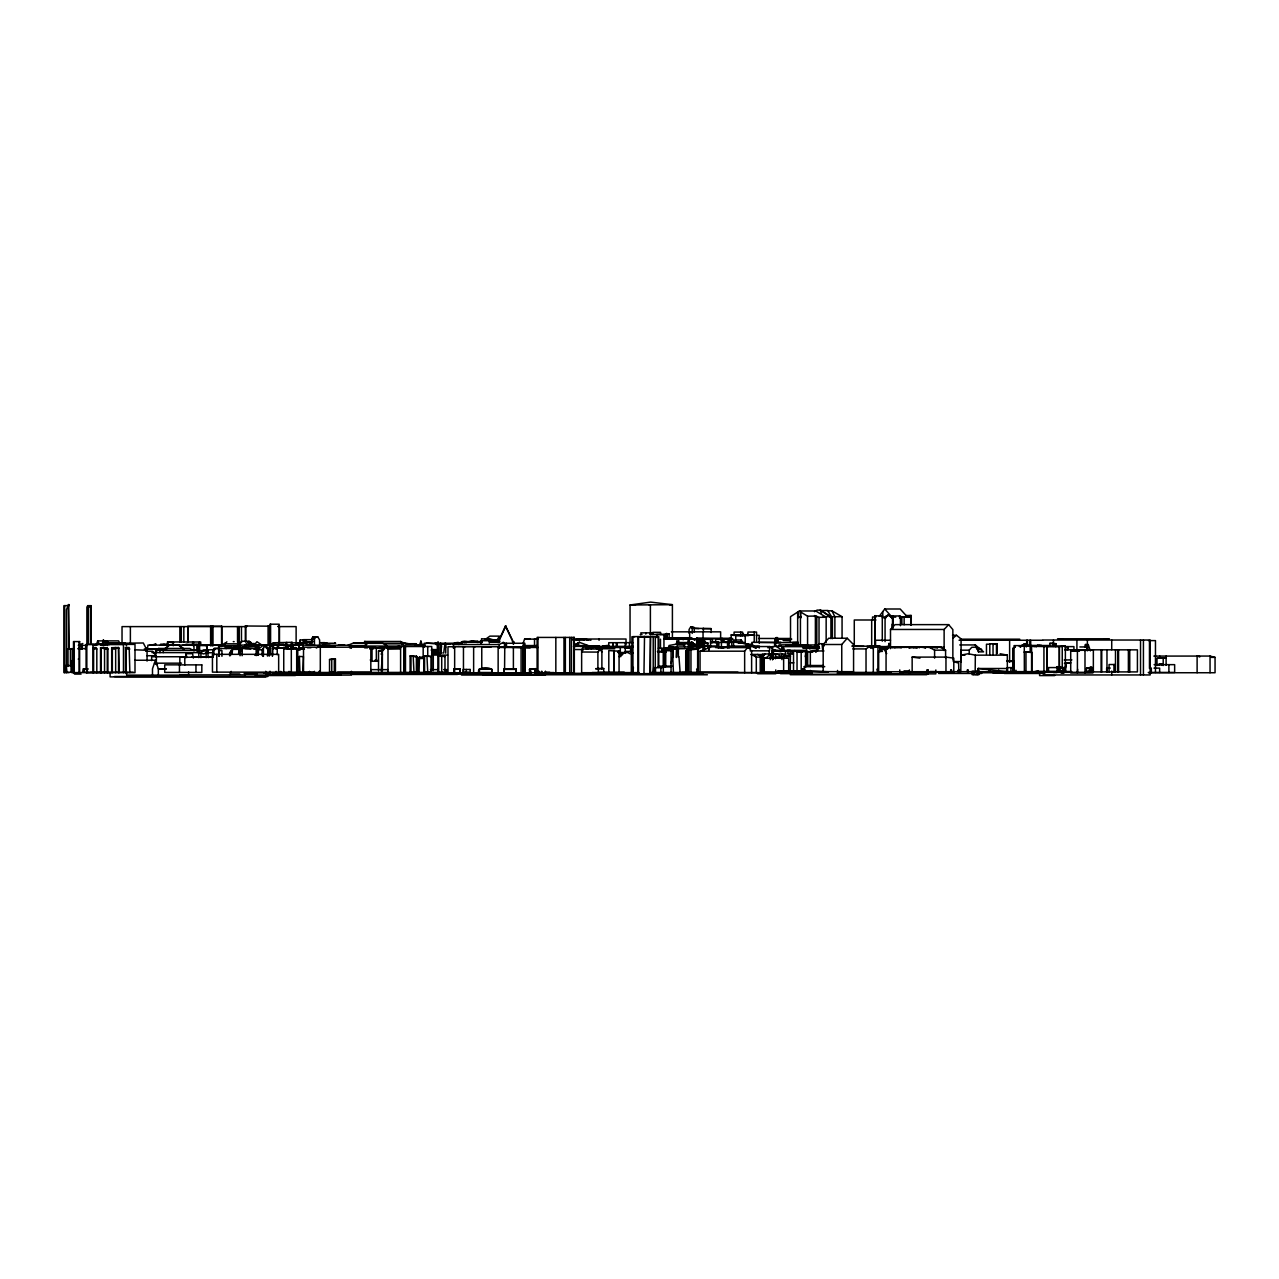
<?xml version="1.0" encoding="UTF-8"?>
<svg xmlns="http://www.w3.org/2000/svg" width="1279" height="1279" viewBox="0 0 1279 1279"><rect width="100%" height="100%" fill="white"/><g stroke="black" fill="none" stroke-linecap="round" stroke-linejoin="round"><path stroke-width="1.5" d="M640.763 632.865L651.73 632.849L652.898 634.464L652.898 632.338L660.588 632.338L660.588 634.464M499.769 641.466L489.809 641.978L492.303 641.466M704.521 645.975L704.505 649.764L704.521 645.639L689.093 645.639M686.791 672.658L686.791 650.18L698.254 649.029L702.251 646.822L703.914 650.787M1059.348 671.603L1059.348 646.726L1065.375 646.039L1065.375 671.603L878.673 671.731L878.673 651.427L883.917 649.108L887.642 649.108M319.158 675.088L319.222 671.267M460.072 643.257L460.04 644.232C460.456 641.163 454.077 642.586 452.638 644.424M407.17 644.312L400.439 641.482L364.579 641.482L370.83 642.697M772.484 659.756L772.484 650.403L773.395 650.451L773.315 654.177L773.395 650.451L775.186 650.26M459.097 643.992L459.097 643.257M592.785 645.911L593.776 646.071M381.27 671.027L382.373 654.272L381.142 654.272L383.684 647.622L400.727 647.382M1077.669 669.285L1077.414 672.946L1077.414 650.419L1092.921 650.004L1084 650.419M633.393 667.414L632.945 673.17L632.945 636.622L650.483 636.478L650.483 673.633L643.961 673.633M653.681 667.398L653.217 673.17L653.217 636.622M269.309 656.095L269.309 648.261L270.253 646.183L272.443 646.183L272.267 656.095M82.24 649.061L82.112 645.447L81.776 649.061L78.291 649.061M299.75 644.696L300.213 639.948L306.017 639.948M781.981 650.308L782.412 646.646L807.257 646.646L809.879 648.853L809.879 646.519L811.19 646.519L802.572 647.845M691.028 646.854L691.427 643.833L694.705 643.833L695.392 644.856M232.091 653.361L232.618 649.332L239.141 649.396L239.717 653.361M238.565 653.361L239.141 649.396M102.256 645.016L102.784 641.722L107.324 641.243L109.099 644.712M267.327 655.823L267.919 652.194M185.471 657.614L186.11 653.713L192.601 653.633L193.337 658.077M696.431 640.795L696.895 638.013L732.675 638.541M817.041 651.107L818.816 643.705L822.029 643.705L824.268 645.895M775.122 643.353L776.193 637.613L777.488 637.613L778.287 640.939M721.5 639.356L721.5 642.474L722.555 642.266L723.099 639.356M218.885 648.741L219.476 645.735L240.724 645.639L219.476 645.735M242.035 648.549L238.038 649.188L240.58 649.204L242.131 651.81M240.068 651.81L240.58 649.204M805.258 656.639L806.362 651.075M79.234 649.061L79.953 645.463M230.78 653.057L231.355 650.419L229.596 653.057L229.596 655.839M197.749 649.332L198.613 645.495L206.942 645.655L200.02 644.392L194.952 645.351M768.951 654.816L769.958 646.55L747.719 646.55L750.485 648.197M691.156 642.506L676.687 642.506L676.399 643.657L690.836 643.801L691.156 642.506L693.266 642.921L693.266 644.744M671.043 663.369L672.77 656.559L673.425 672.626M677.422 652.482L678.366 648.821M196.854 645.112L198.453 644.312L198.613 651.251M198.453 644.312L185.327 645.128L198.613 645.112M256.775 654.976L257.447 646.503L259.077 646.519M225.839 648.517L226.127 647.446L225.008 647.238L231.195 647.238M807.257 646.646L806.218 650.308L772.484 650.451L792.341 651.395L792.341 653.777L787.161 653.233L793.108 653.601M85.245 649.061L86.38 645.415L78.291 645.303M85.725 649.061L86.492 646.582M651.219 634.464L651.73 632.849M208.333 652.434L203.585 653.937L198.789 652.482L197.973 650.595L207.534 650.595L208.333 657.646M419.656 644.792L420.871 641.099L422.118 644.792M796.993 645.815L798.144 642.426L792.277 642.426M134.791 660.236L155.414 660.236L152.489 668.837L152.489 675.12M423.173 658.477L423.605 657.214L419.512 657.086L418.057 658.477L418.057 673.026L424.036 673.026M1084.624 646.95L1085.471 644.52L1088.237 644.52L1090.363 650.899M96.405 644.584L97.716 640.891L118.611 640.891L120.242 644.312M522.871 643.897L524.582 639.132L529.954 638.685M419.512 657.086L419 673.026M258.39 649.22L259.109 647.366L256.775 649.22L258.39 649.22L258.39 654.976M66.46 672.642L66.46 609.667L68.49 604.583L69.178 649.3M67.819 607.973L69.178 604.583M88.283 668.949L83.343 668.949L82.495 672.29L89.114 672.29M671.043 672.626L671.091 650.723L672.178 648.053L678.366 648.085L678.366 656.766M276.28 649.14L277.991 645.016L279.126 647.766M678.366 648.085L666.807 648.053L665.704 650.707L671.091 650.723M806.521 647.59L807.673 644.856L778.991 644.856M256.088 649.013L257.447 646.503M229.596 674.88L231.147 671.347M945.597 658.141L945.597 650.164L940.017 647.094L887.434 647.334L886.059 650.435L886.059 671.619M498.234 641.834L505.509 625.895L512.096 639.42A17.107 5.116 64.6 0 1 513.311 642.314L513.854 643.705M498.186 642.729L505.86 625.895M230.78 653.361L232.618 649.332M125.198 643.193L143.296 642.985L147.053 650.26L147.053 661.099M157.861 650.036L158.628 648.469L189.772 648.469L192.569 650.084L197.941 650.356L197.941 652.61M828.44 615.679L820.51 610.179L830.918 616.702L830.918 638.685M104.75 645.591L106.173 642.761L125.198 642.761M1159.398 664.568L1161.172 663.753L1162.499 664.568L1158.486 664.648M827.833 610.818L831.574 616.702M794.835 650.451L794.147 651.267L811.733 651.874M815.874 652.306L816.641 650.963L814.563 650.963M468.785 641.978L461.191 641.994L466.307 642.218L465.284 641.53L464.693 642.554L464.693 641.466M811.909 651.986L812.501 650.963M436.251 644.712L438.121 641.722M694.289 632.194L694.289 627.605L690.756 626.838L689.077 629.508L689.077 633.345M226.863 641.77L225.184 643.801L240.068 643.801L241.875 641.738M597.901 668.949L597.901 652.098L599.899 649.013L601.881 651.986M440.647 647.382L440.679 652.993L441.655 645.847M444.676 643.913L440.791 643.801M262.115 655.392L262.115 649.796L265.217 645.815L267.919 649.796M581.641 673.409L581.641 649.556L584.215 645.671L586.086 648.469M311.916 645.24L311.916 638.477L313.019 636.83L314.826 636.75M314.442 645.431L314.442 639.004L315.913 636.83L317.72 636.75L319.606 639.916L319.606 644.952M503.83 672.882L504.134 668.965L516.252 668.885L516.252 672.882M457.163 643.913L453.294 643.801M692.626 646.854L694.705 643.833M450.991 643.801L447.042 643.801M460.36 643.801L459.529 643.801M879.328 616.222L884.716 608.996L900.192 608.996L907.754 617.357M202.066 651.555L203.121 650.18L215.176 649.54M1012.744 648.517L1015.158 647.094L1012.744 648.517L1012.744 671.731M643.961 673.905L644.52 636.478M649.924 673.633L650.483 636.478M744.65 672.786L744.65 651.187L748.135 646.806L751.62 651.219L751.62 672.786M685.016 639.052L731.748 638.525M652.114 634.464L652.898 633.489M596.893 649.013L595.438 646.231L591.138 648.741L591.138 647.43L587.716 646.455L599.339 645.767L574.191 645.911M515.837 672.882L516.252 668.885M367.712 642.889L353.5 643.177L381.925 642.729L387.265 646.023L384.308 643.737L415.867 643.737L418.809 646.119L349.247 646.023M365.234 646.023L368.016 642.713M784.171 655.36L783.116 656.591L790.438 656.591L789.383 655.072L784.171 655.36L784.555 656.591M683.146 639.756L684.889 637.741L691.507 637.709L694.209 639.9M601.242 647.813L602.073 646.854L603.112 647.861M823.18 671.699L823.18 644.504L828.68 638.237L847.258 638.237L853.573 644.616L853.573 671.699L777.248 671.475L779.998 670.899L779.998 671.763M841.758 671.699L841.758 644.504L847.258 638.237M761.836 657.39L764.858 653.985L772.788 653.873L770.278 654.256L766.233 657.742L761.836 657.39L761.836 672.642M960.801 671.683L961.073 649.988M969.21 654.097L969.21 650.18L971.752 647.318L975.637 647.158L978.483 650.18L978.483 651.858L983.583 651.858L975.301 644.936L959.746 644.936M745.529 646.455L747.544 644.184L752.244 644.28L755.761 648.357M491.456 672.85C496.38 666.071 474.733 666.103 479.081 672.85M249.981 643.881L251.068 642.713L249.869 641.642C245.152 646.375 255.928 641.53 255.544 645.064M762.604 672.642L762.604 656.543L764.858 653.985M890.504 648.661L890.504 629.46L895.028 624.632L948.65 624.632L952.855 629.588L952.855 660.108M944.126 650.579L944.126 629.46L948.65 624.632M760.222 672.642L760.222 656.543L762.476 654.129L764.858 654.129M621.77 654.608C624.919 652.178 619.931 655.296 622.409 654.816M490.848 642.026L490.385 641.466M812.373 673.314L793.524 673.314L793.524 651.299L797.824 651.075M202.066 651.762L203.137 650.659L207.534 650.595M496.284 641.243L499.481 636.127L489.937 636.127L486.596 638.477M1065.375 646.039L1018.915 645.735L1020.338 646.918L1021.985 645.271L1041.889 645.591L1037.893 645.367M1036.134 646.918L1037.797 645.271L1036.134 646.135C1050.507 645.255 1016.789 646.231 1023.088 646.039L1047.197 646.646L1047.197 671.603M165.583 648.869L169.707 644.776L178.341 644.776L184.224 649.013M440.807 652.866L438.505 655.104L433.293 655.008L436.842 652.85L440.807 652.85L438.505 655.104L447.586 655.104M906.507 615.966L911.256 615.503L911.256 625.335M244.753 645.335L249.085 641.259L250.78 643.976M249.085 641.259L241.875 641.259L236.423 646.359L240.084 646.327M296.536 649.284L295.481 647.51L292.635 648.501L294.41 648.501M246.783 645.495L272.475 644.888M694.593 640.108L696.895 638.013M255.544 644.984L239.781 645.112M1066.542 663.353L1070.907 662.842L1065.567 663.353L1065.567 671.475M913.606 647.67A3.054 0.927 9.3 0 0 913.254 647.19L908.202 647.414L917.299 647.813M257.862 655.392L257.862 649.796L262.467 645.831L265.217 645.815M747.448 647.989L749.174 646.55L750.07 647.718M801.182 673.314L801.182 651.587L806.362 650.931L806.362 665.911M801.182 651.587L806.362 650.931M755.953 648.021L757.664 646.614L759.39 648.021M815.874 651.571L816.641 650.947L812.389 651.603M453.821 672.834L454.013 668.965L460.2 668.965L460.2 672.834M638.029 637.086L644.52 636.67L638.029 637.086L638.029 673.905L644.52 673.905M952.855 638.221L956.484 635.279L961.073 638.876L961.073 662.042M630.243 651.411L633.073 652.882L630.323 651.443L625.623 651.411L619.068 656.575L620.97 656.559M163.744 649.46L169.707 644.776M529.474 672.818L529.474 669.365L535.709 668.661L535.533 675.024M885.548 617.357L888.729 615.039L893.014 618.444L888.234 615.039L885.068 616.91L885.068 641.594M529.474 669.365L535.709 668.661M920.432 646.79L925.836 647.574M156.102 651.459L157.173 650.739M852.789 648.901L866.027 648.917L869.528 646.534L873.317 648.693M988.299 671.747L989.738 670.628L989.738 671.747M718.43 642.41L710.548 642.394L717.695 641.786L718.43 648.117M826.154 642.554L826.154 617.229L815.73 610.978L799.423 610.978L790.518 616.654L790.518 642.25M222.258 644.888L225.216 642.937M598.62 650.883L601.881 648.741L614.783 648.773M663.13 651.89L665.943 650.036M316.313 648.037L319.015 646.295L335.338 646.295M574.735 646.71L578.076 644.568L581.05 646.566M574.367 645.415L579.563 642.298L576.429 644.072M145.71 648.741L147.037 647.861M814.483 611.714L817.137 610.083L820.51 610.179M1158.486 664.568L1159.813 663.753M893.03 647.43L887.658 647.238L905.18 647.318L901.487 647.094M885.068 616.91L888.234 615.039M284.306 648.581L288.271 646.263M286.944 647.813C287.759 644.776 297.32 645.991 290.861 645.399L287.615 646.79L287.615 645.128M256.823 647.254L253.802 649.013L256.839 649.013M453.821 669.125L460.2 668.965M574.367 645.128L579.339 642.298L591.649 646.838M1020.338 646.918L1021.985 645.975L1040.275 645.607M997.22 643.913L993.032 644.344L997.22 643.913L997.22 653.377M296.84 644.152L299.318 642.777L299.318 645.943M270.652 648.197L269.309 648.949L270.429 648.949M453.469 648.309L453.469 644.552L499.242 644.552L503.382 642.282L504.486 643.049L504.486 648.309M329.534 659.516L335.434 658.941L335.434 672.226L329.534 672.194L329.534 659.516L335.434 658.941M269.102 645.176L273.818 642.777L292.092 642.33L292.092 645.943M662.378 650.659C668.453 649.22 659.277 647.734 661.914 652.034M896.195 646.934L901.599 647.542M661.914 649.316L674.976 649.045M664.169 650.707L667.094 649.156M331.757 659.516L332.892 658.909L331.757 659.484L331.757 672.226M288.686 646.231L287.615 646.79L293.371 645.128M284.306 648.357L290.269 645.399M919.521 647.798L918.082 647.158L925.74 647.51L920.352 647.094L923.166 647.286M291.004 645.559L291.58 648.789M684.889 637.741L667.478 637.757M78.243 659.101L79.154 658.653M289.63 646.247L283.922 648.549M804.267 671.763L804.267 666.695L806.809 665.496L823.516 665.496M287.711 649.188L293.115 647.813M666.807 648.053L672.226 648.821L676.975 647.174M672.226 648.821L698.27 648.549L698.27 672.658L698.254 649.029M812.501 651.555L817.505 650.356L812.501 651.299M347.728 645.399L353.755 642.873M888.234 648.293L879.984 649.636M424.084 644.264L426.994 643.081L438.585 644.152M464.325 641.466C462.55 643.785 476.14 640.699 471.551 641.307M79.458 644.776L82.831 643.497M321.381 642.793L324.578 642.682L324.578 645.559M298.391 649.284L302.228 647.829L298.327 647.813M790.326 650.26L787.272 650.26M94.422 645L98.579 643.497L104.382 644.664L100.577 644.552L101.409 645.495M925.82 647.606L920.496 646.838M401.67 643.881L404.532 642.873L409.983 644.024M425.411 645.799L418.809 645.847L419 644.712L424.82 645.096M685.72 672.658L685.72 650.803L687.622 650.18L686.791 650.18M686.983 650.931L685.72 650.803M1067.118 662.842L1065.567 663.353L1065.967 666.599M978.307 674.672L972.152 674.672L972.152 671.171L975.174 671.651L975.333 655.152L968.139 653.745L960.801 655.184L964.974 655.184M576.094 640.155L582.664 638.797L590.898 640.235M453.469 644.552L460.904 643.049M231.771 648.085L235.816 646.982L246.367 647.046M904.765 671.731L908.538 670.708M896.259 646.982L901.183 647.094M911.24 647.382L902.159 646.966L906.971 647.398M296.696 672.019L296.696 649.844L303.315 648.949M1034.823 671.603L1038.356 670.66M94.47 644.68L97.3 644.824M469.553 641.466L471.551 641.466M977.284 671.027L974.646 671.699L974.646 674.481L979.33 674.481L979.33 671.027L977.284 671.027L977.284 674.481M793.524 651.299L797.824 650.979M378.52 651.059L383.124 650.419L378.52 651.059L378.52 670.915M367.601 647.845L364.611 647.829M473.086 641.307L471.599 641.658M872.55 647.813L877.954 646.503L869.704 647.398M304.434 643.097L300.997 643.081L307.152 641.546L310.301 642.554M469.553 641.786L470.864 641.466M1064.512 671.267L1064.512 667.526L1059.843 668.357L1059.843 671.267L1065.711 671.267M1090.587 667.35L1090.587 671.283L1090.459 667.558L1092.442 667.574L1092.442 671.283L1086.51 671.283L1086.51 668.214L1091.387 667.35L1091.387 671.283M608.612 645.335L602.633 646.039L608.74 646.199L608.74 642.713L633.057 642.65M1062.993 668.357L1065.711 667.734L1063.616 667.734L1064.512 667.526M1092.442 667.574L1086.51 668.214M1090.459 667.558L1091.387 667.35M1047.005 671.603L1047.005 646.726L1050.187 645.975M725.385 642.298L733.586 642.122L733.586 646.087M728.119 639.356L728.119 642.49L733.586 642.122M777.248 671.475L809.415 670.899L809.415 671.763M1076.886 649.924L1073.928 650.547L1073.928 646.614L1064.224 646.614M391.086 647.798L399.464 646.199M716.48 647.238L723.562 647.845M738.383 642.474L742.044 642.218L738.383 642.634M300.997 643.081L313.099 641.69M767.896 647.813L772.66 646.838L772.66 648.741L769.958 646.55M805.003 647.766L811.19 646.519M640.411 634.72L641.307 634.272M777.264 646.678L780.67 646.007L783.963 648.245M803.34 647.813L809.879 646.519M1013.064 660.843L1006.749 660.667M780.67 646.007L772.116 646.678L772.116 654.528M188.732 645.128L192.601 644.392L198.613 645.495M572.912 640.171L580.25 638.797M677.167 645.192L683.562 644.008M68.011 666.455L68.011 649.061L72.311 648.645L72.311 662.426M72.311 648.645L68.011 649.061M149.963 645.128L156.262 644.264L152.713 644.84M979.666 648.309L979.826 649.428L981.712 649.428L979.25 648.789M423.909 646.471L424.916 646.279M1156.983 658.301L1166.128 657.902L1156.983 658.301L1156.983 665.528M601.05 647.813L605.814 647.142M1012.552 660.891L1013.639 660.731M803.804 647.845L819.375 646.886M607.093 647.766L611.922 647.142M870.759 648.245L870.759 646.982L879.856 646.087L879.856 651.858M879.856 646.087L873.717 646.87M684.601 646.982L684.601 643.177L686.104 643.001L689.829 643.001L689.829 646.966M684.601 643.177L689.829 643.001M369.759 648.645L372.733 648.485M728.119 642.49L730.021 642.298M901.535 647.574L894.549 647.558M935.365 647.43L926.444 647.126L932.599 647.318M387.313 647.766L393.708 647.302M383.812 647.302L377.177 647.766L401.126 647.462M725.385 642.474L728.119 642.298M716.816 647.222L724.09 647.67M735.777 640.763L735.777 635.743L754.226 635.135L731.188 634.912L731.188 640.555M900.976 617.006L910.776 616.814L900.976 617.357L899.521 617.197L899.521 615.95M912.087 647.094L917.379 647.398M817.409 648.101L819.184 648.245L817.409 648.133L818.192 648.421M418.857 645.847L424.788 645.511M935.109 647.43L932.439 647.174L937.955 647.51L932.551 646.918L935.413 647.062M279.957 644.664L265.888 644.904L268.03 649.684M603.736 668.517L595.71 668.693L603.736 668.517L603.736 672.786M478.122 641.898L481.304 641.754M371.326 661.307L378.52 661.019M311.916 642.666L303.587 642.777M937.699 647.462L932.727 647.158M800.43 645.815L800.43 611.874L807.577 616.19L815.378 616.046L815.378 646.055M386.913 647.382L388.001 649.156L400.471 648.933M815.378 616.046L814.547 615.551L819.024 617.357L826.154 617.229M272.667 655.775L272.667 647.941L284.945 647.734L290.733 649.188L290.813 647.829M672.77 648.997L674.001 648.981M635.551 604.919L630.051 604.983L630.051 642.314M669.445 604.695L672.386 604.695L650.643 602.105L630.051 604.983L672.402 604.695L672.402 638.237M820.303 610.579L828.025 610.483M828.584 610.834L831.878 610.786L842.062 616.702L842.062 638.253M299.318 642.777L290.685 642.873L292.092 642.33M125.486 672.658L125.486 647.558L129.195 647.526L129.85 672.658M289.885 649.252L283.746 647.734L277.239 647.813L277.239 654.768M388.24 647.51L393.916 647.446M384.324 649.46L372.029 647.158L372.029 660.603L370.239 659.98M703.594 651.155L700.045 651.187L700.045 672.786M233.29 641.642L234.137 641.626M930.888 647.43C932.007 646.375 921.791 647.302 930.616 647.43M821.406 613.36L820.175 610.067M577.868 640.139L584.359 640.108M221.635 648.549L214.504 648.405L212.73 651.251L212.73 656.782M662.698 651.762L666.343 651.778L657.422 651.475M772.788 657.55L775.474 657.534L775.474 658.765M891.639 617.357L893.014 618.444M147.053 650.26L134.727 649.796M731.188 634.912L742.587 635.743L742.587 632.098L734.082 632.098L734.082 635.599M307.376 647.734L310.941 647.718M158.772 668.821L166.366 668.805M643.961 637.182L649.924 637.182M741.228 641.882L740.125 641.882L742.044 642.218M246.431 647.366L242.578 647.382L258.358 646.311M591.138 647.43L584.151 646.455M1073.928 650.547L1079.652 650.531M775.761 656.894L781.901 656.878L776.625 653.809M1211.165 657.374L1215.05 657.374L1215.05 672.738L1148.574 672.738M479.081 669.285L491.456 669.253M649.108 604.983L650.387 604.983M67.611 605.638L63.95 605.638L63.95 672.658L69.178 672.642M89.738 606.87L87.052 606.87L87.052 644.712M800.43 611.874L800.91 617.869M905.724 615.503L911.256 615.503M874.836 647.014L874.836 615.663L882.766 616.238M814.547 616.414L816.817 616.414L816.817 646.055M823.148 616.702L842.062 616.702M797.664 616.99L800.91 616.99M876.083 616.99L872.534 616.99L872.534 619.995M830.071 617.437L832.405 617.437L832.405 638.685M882.286 617.725L885.548 617.725M899.521 618.061L901.871 618.061L901.871 624.04M875.971 619.995L854.276 619.995L854.276 645.783M245.328 641.834L245.328 625.991L269.981 626.182M278.151 626.182L279.477 626.182L279.477 641.962M246.895 626.614L122.033 626.614L122.033 644.2M277.975 626.614L296.12 626.614L296.12 644.2M690.756 626.838L694.289 627.605M691.987 628.245L711.14 628.628L711.14 632.545M702.443 628.628L711.14 628.628M890.504 629.46L944.126 629.46M671.395 631.842L720.637 631.842L720.637 639.82M666.279 639.244L666.279 633.553L669.125 633.984L669.125 639.244M666.279 633.553L669.125 633.984M640.411 634.448L641.978 634.448M650.02 634.464L667.574 634.464M952.503 635.279L956.484 635.279M742.587 635.551L748.886 635.407M756.241 635.343L759.198 635.343L759.198 643.193M650.483 636.622L658.781 636.622L658.781 667.398M313.019 636.83L317.72 636.75M634.768 636.734L631.922 636.734L631.922 673.17M667.974 637.773L674.545 637.773M730.085 638.237L731.396 638.237M758.591 638.477L789.735 638.477M1057.541 638.781L1109.421 638.781M538.235 638.861L534.526 638.861L534.526 644.744M572.896 639.02L626.023 639.02L626.023 644.824M1059.092 639.052L1062.977 639.052M524.582 639.132L534.878 639.132M663.945 639.244L703.402 639.244L703.45 646.998M728.758 639.276L732.563 639.276M791.749 639.116L774.882 639.116L774.882 642.969M960.337 639.18L1019.747 639.18M1104.432 639.244L1107.71 639.244M723.274 639.356L715.632 639.356L715.632 642.682M729.174 639.356L724.106 639.356L724.106 642.474M313.291 639.66L303.443 639.66L303.443 642.57M481.528 642.538L481.528 638.717L499.577 640.491L488.818 639.196M733.427 639.996L741.165 639.996L742.795 642.426M1043.009 640.028L1150.173 640.028L1150.173 674.944L1043.009 674.944M890.504 640.251L875.555 640.251L875.555 646.231M959.058 640.251L1042.577 640.251M495.053 640.491L498.107 640.491M1148.526 640.603L1155.465 640.603L1155.465 672.466M489.425 640.715L480.92 640.715L480.92 643.049M729.446 641.035L748.423 644.152L729.733 641.418M733.043 641.131L740.941 642.218M462.183 641.514L481.895 641.514M469.553 641.994L481.368 641.898M492.719 641.994L491.232 641.994L492.303 641.994M472.894 641.994L478.826 641.994M490.385 642.026L499.769 642.026M692.339 642.17L691.315 642.17L693.266 642.921M701.979 642.202L705.816 642.202M711.604 642.202L717.375 642.202M466.307 641.466L466.307 642.554L462.694 642.554L463.286 641.53L466.307 642.218M712.083 642.474L731.764 642.298M741.436 642.426L745.209 642.426L745.209 635.135M780.957 642.362L751.876 642.362L751.876 646.135M482.295 642.554L473.15 641.339L477.163 641.403L478.186 642.554M707.911 643.065L702.858 642.729L707.911 643.065L707.911 646.998M775.65 642.602L796.433 642.602L796.433 645.879M319.654 642.682L324.578 642.682M325.41 642.953L327.008 642.953M303.123 643.289L298.439 642.825M324.179 643.257L335.658 643.257L334.826 642.825M461.911 643.257L424.228 643.257L424.228 647.046M502.871 643.257L524.854 643.257L524.902 672.882M370.015 643.353L401.142 643.353M1038.964 645.511L1049.835 645.511L1049.835 643.369L1053.177 643.369L1055.974 643.737L1055.974 646.63M461.911 643.625L440.52 643.801M993.911 643.769L989.802 643.769L989.802 655.12M1055.974 643.737L1049.835 643.369M160.61 644.2L167.805 644.2M990.601 644.216L986.461 644.216L986.461 654.193M123.471 644.456L86.828 644.456L86.828 672.658M185.519 644.44L197.03 644.44M578.076 644.568L574.399 644.568L575.678 645.447M823.18 644.504L841.758 644.504M163.808 645.144L167.693 644.808M183.377 645.08L197.781 645.096L197.781 650.931M418.857 644.76L419.144 645.847M197.781 645.096L147.964 645.112L147.437 648.917L167.021 648.741M225.184 645L199.428 645.032L199.428 641.994M313.771 645.128L255.4 644.936L267.039 645.479M322.052 645.224L330.19 645.431M338.423 644.984L344.659 645.096M414.812 644.888L418.809 644.888M785.961 644.952L818.736 644.952M168.668 645.208L163.808 644.808M424.788 645.399L418.809 645.511L419.848 645.799M283.698 645.703L289.038 645.703M350.574 645.575L365.906 645.575M522.903 645.559L537.356 645.559M574.287 645.671L587.445 645.559M750.581 645.655L746.648 646.087M523.351 645.927L527.284 645.927L524.102 645.639M692.594 645.975L716.816 645.975L716.816 642.378M729.03 646.087L750.341 646.087M759.39 646.135L752.244 646.135L754.594 647.606M851.798 646.071L875.923 646.359L866.954 646.359M573.456 646.375L633.233 646.375M852.645 646.375L863.949 646.375M886.939 646.519L890.248 646.519M536.972 646.758L473.63 646.742L473.63 672.882M811.19 646.71L819.072 646.694M869.176 646.582L875.204 646.582M878.529 646.582L888.761 646.582M1047.005 646.726L1059.364 646.726L1059.364 667.574M463.462 646.806L475.133 646.806M521.097 646.886L531.504 646.886M669.125 647.014L702.251 646.822M748.135 646.806L711.859 646.806L700.045 651.187L744.65 651.187M1079.876 646.95L1087.774 646.95L1087.774 650.595L1085.471 644.52M481.767 669.157L481.767 646.758L490.928 647.19M504.917 647.126L530.13 647.877M599.755 647.062L633.313 647.062M669.62 647.078L673.409 647.078M869.688 647.238L875.923 647.238M878.433 647.238L887.114 647.238M893.717 647.238L899.105 647.238M899.984 647.254L905.26 647.286M914.373 647.302L923.342 647.222M924.014 647.27L929.497 647.286M936.244 647.222L941.632 647.222M111.689 672.706L111.689 647.702L118.547 647.494L119.187 672.706M499.242 647.462L538.171 647.462M594.687 647.494L625.255 647.494L625.255 653.377M887.434 647.334L898.418 647.334M911.895 647.35L917.331 647.414M930.185 647.334L935.557 647.334M938.61 647.318L943.998 647.318M100.545 672.738L100.545 647.734L107.26 647.766L107.916 648.949L107.916 672.738M296.536 648.021L293.706 647.51M669.477 647.734L665.767 647.734L665.704 666.679M689.093 647.686L692.339 647.686L692.339 645.639L688.821 644.984M242.93 647.909L245.536 647.909M809.399 648.341L818.912 648.469L814.099 648.101M879.536 648.069L888.649 648.069M114.998 647.494L119.187 648.389M624.839 648.245L630.579 648.245L630.579 652.066M658.349 648.197L667.59 648.197M806.537 648.341L819.663 648.341M77.971 648.581L85.213 648.581M100.545 647.734L104.558 648.709L104.558 672.738M267.919 648.517L269.309 648.517L266.192 647.845L267.919 648.517L267.919 655.823M585.654 648.485L588.772 648.485M298.279 648.853L299.862 648.853L298.359 645.271L291.276 645.096M369.823 648.789L373.724 648.789M96.82 648.933L96.165 647.574L92.967 647.574L93.607 648.933L96.82 648.933L96.82 672.706M107.916 648.949L104.558 648.949L103.919 647.766L104.558 648.709M111.689 647.702L112.344 648.981L115.654 648.981L114.998 647.702M125.486 647.558L126.157 649.013L129.85 649.013M144.303 648.949L159.475 648.949M239.269 649.045L242.147 649.045M283.746 648.981L304.434 649.013M599.899 649.013L583.656 649.013L581.641 652.002L597.901 652.098M432.174 649.476L437.322 649.78L431.71 649.78M783.979 649.348L780.718 649.348L775.634 646.007M1064.704 649.444L1067.965 649.444M155.654 652.61L155.654 649.844L163.264 650.1L163.264 652.61M257.862 649.796L262.115 649.796M1064.704 649.764L1137.415 649.86L1137.415 671.907L1084.992 671.907M431.135 650.084L436.747 650.084L436.747 653.825M929.018 647.094L934.597 650.164L945.597 650.164M960.897 650.18L969.21 650.18M197.941 650.356L163.264 650.356L158.628 648.469M1077.414 650.419L1078.948 650.419M1070.715 650.739L1078.948 650.931L1070.715 650.739L1070.715 672.946L1092.921 672.946M620.97 654.96L619.068 651.011L613.84 651.011L613.84 672.498M823.948 650.963L810.342 650.963L810.342 666.535M145.646 651.251L152.681 651.251L155.814 655.727L147.053 655.727M878.673 651.427L882.398 651.427M797.041 652.05L801.965 652.05M1031.881 652.386L1024.287 652.082L1031.881 652.386L1031.881 671.731M151.913 652.61L198.789 652.61M432.382 652.546L438.026 653.249M212.234 652.754L208.333 652.754L207.406 649.54M619.26 653.521L622.745 653.521M769.846 653.985L785.434 653.985L785.434 651.155M254.985 654.544L256.519 654.544M763.323 654.528L757.6 654.528L763.291 655.663M771.029 654.544L775.761 654.544L775.761 658.397M254.777 655.088L257.335 655.088M975.333 655.152L1007.324 655.152L1007.324 671.683L978.067 668.501L978.067 671.683M410.111 655.919L417.114 656.671L417.114 672.178L410.111 672.226L410.111 655.919L417.114 656.671M423.877 655.983L431.007 656.479L431.007 672.146L423.877 672.21L423.877 655.983L431.007 656.479M437.914 655.871L444.98 656.543L444.98 672.13L437.914 672.162L437.914 655.871L441.719 656.511L441.719 672.162M1215.05 657.374L1210.046 656.063L1153.866 656.095M299.318 672.498L299.318 656.447L303.411 656.639L302.835 672.498M760.222 656.543L762.604 656.543M186.366 656.751L151.641 656.751L151.641 660.651M191.61 656.751L213.193 656.751M762.476 657.07L757.472 654.432L751.349 654.432L756.289 657.07L760.222 657.07M912.151 657.102L945.964 657.102L953.798 658.157L953.798 672.099L912.151 672.099L912.151 657.102L919.985 658.157M213.241 657.23L179.843 657.23L179.843 665.08M764.298 658.237L788.679 658.237L788.679 671.843M418.057 658.477L424.036 658.477L423.605 657.214M1064.224 660.012L1071.898 659.868M108.635 672.546L71.672 672.594L71.672 660.683L73.527 660.683M961.105 661.563L953.271 661.563L958.626 663.082L958.834 671.763L958.898 670.052M1007.149 661.467L1013.192 661.467M790.23 662.81L793.891 662.81M154.487 663.177L181.538 663.177M1064.384 663.241L1068.221 663.241M1154.106 664.648L1174.65 664.648L1174.65 672.434L1148.318 672.434M72.311 672.258L66.012 672.258L66.012 665.48L71.128 665.64L71.128 672.258M658.653 666.135L672.035 666.135M804.267 666.695L824.747 666.695M1060.962 670.516L1057.205 670.516L1057.205 666.663L1060.962 666.983L1059.348 666.663M657.71 666.919L671.043 666.919M1047.005 667.574L1057.637 667.574L1057.637 671.603M1007.244 667.622L1013.336 667.622M1110.284 668.07L1106.655 668.07L1106.655 671.907M1047.197 668.325L1048.508 668.325L1048.508 671.603M1153.978 668.118L1159.637 668.118L1159.637 672.434M978.067 668.501L1007.548 668.501L1007.548 671.683M166.366 668.757L158.34 668.757L158.34 675.12M802.413 671.651L802.413 669.157L804.971 669.157L804.971 671.651M503.83 669.397L515.837 669.397M370.83 669.636L388.001 669.636M430.415 669.636L438.026 669.636M443.637 669.636L447.378 669.636M83.343 668.949L87.484 669.828M779.998 671.027L828.456 671.763L804.267 671.027M930.185 671.571L935.557 671.571M1037.029 671.475L1071.722 671.475M764.298 671.843L790.438 672.083M901.551 672.051L911.319 672.051M90.409 672.194L118.739 672.194M119.746 672.274L124.431 672.226M125.39 672.29L133.224 672.21M313.771 672.162L212.442 672.13L212.442 654.336L278.662 654.336L278.662 672.13M337.624 672.178L370.75 672.226M538.187 672.242L542.36 672.242M544.742 672.13L549.938 672.13M599.643 672.338L617.645 672.338M618.828 672.162L624.264 672.162M681.723 672.258L685.272 672.258M685.688 672.194L690.772 672.194M698.878 672.306L737.999 672.21M775.554 672.178L811.046 672.162M935.077 672.162L939.745 672.162M981.648 672.162L1040.722 672.162M1046.062 672.322L1090.363 672.322M439.944 672.402L297.767 672.562L297.767 650.467L299.286 648.933L303.954 649.22M477.994 672.498L491.104 672.498M551.201 672.562L554.047 672.562M592.129 672.546L639.228 672.61M687.351 672.53L649.652 672.61L794.835 672.754M690.404 672.386L758.447 672.578M774.93 672.594L812.309 672.434M851.063 672.386L891.079 672.386M1010.282 672.546L1041.186 672.546M1053.448 672.514L1057.078 672.514M1060.163 672.37L1061.25 672.37M86.093 672.658L134.998 672.658L134.998 644.392L86.093 644.392L86.093 668.885M256.727 672.898L268.03 672.898M549.826 672.754L303.523 672.69L303.523 647.19L370.83 647.19L370.83 672.69M581.641 672.69L614.783 672.69M979.666 672.738L1021.409 672.818M1032.649 672.738L1040.562 672.738M1062.593 672.802L1063.68 672.802M263.746 672.978L284.146 672.978M350.11 673.01L417.194 673.058M598.46 673.122L639.436 673.17M650.483 673.17L658.781 673.17M662.426 673.17L673.745 673.17M775.01 673.074L781.901 673.074M837.633 673.042L879.856 673.042M1061.282 673.106L1063.872 673.106M1149.933 672.946L1151.324 672.946L1151.324 668.022L1150.173 668.022M244.129 673.425L256.711 673.425M272.667 673.378L353.196 673.362M543.783 673.186L604.855 673.409M662.378 673.282L674.976 673.282M858.864 673.33L867.801 673.33M938.562 673.441L972.983 673.441M977.22 673.441L981.712 673.441M993.207 673.202L1044.975 673.25M350.958 673.537L528.355 673.569M549.011 673.505L571.745 673.505M780.43 673.649L791.077 673.649M1004.303 673.457L1040.435 673.457M230.78 673.953L239.717 673.953M408.704 673.729L461.447 673.857M674.657 673.777L700.205 673.777M757.552 673.745L775.761 673.745L775.761 669.908M867.801 673.857L935.844 673.857L935.844 669.956M74.486 674.081L81.089 674.081M419.816 674.129L424.052 674.129M602.633 674.081L703.402 674.081M351.645 674.449L457.53 674.449M902.766 674.241L810.342 674.321L810.342 670.42M244.657 674.625L257.319 674.625M266.464 674.768L341.285 674.768M482.854 674.768L707.399 674.768M790.294 674.704L926.763 674.704M179.843 674.88L245.424 674.88M265.744 674.928L279.334 674.928M461.495 675.024L545.446 675.024L545.446 671.155M255.145 675.072L351.373 675.088L351.373 671.267M266.064 675.52L295.449 675.52M1054.695 675.584L1039.603 675.584L1039.603 671.763M114.486 676.495L267.887 676.495M265.904 676.895L110.09 676.895L110.09 672.978M479.849 641.994L481.559 641.994M780.829 642.666L759.055 642.426M407.905 643.721L416.139 643.721M255.656 644.264L250.892 644.952M296.696 649.844L300.245 649.844M190.731 650.084L192.569 650.084M494.158 639.948L489.809 639.34M380.455 648.181L372.029 647.158M750.149 650.803L768.951 650.867M224.273 645.112L200.659 645.016L200.707 641.994L167.453 641.946L167.453 645.271M574.351 649.508L581.641 649.556M613.84 650.915L608.804 650.563L608.804 672.226M1037.797 646.135L1021.985 645.271M237.239 648.533L238.166 648.549M619.404 653.665L622.921 653.697M870.759 646.982L872.678 647.014M895.748 617.117L891.975 617.054L884.716 608.996M712.435 642.426L710.548 642.394L712.435 642.474L712.435 639.308L704.697 639.308L704.697 644.296M912.199 647.094L913.27 647.126M617.645 652.402L626.902 652.61M937.507 647.558L934.821 647.334M817.92 648.693L809.399 648.117M783.116 640.491L790.214 640.763M657.886 651.635L663.241 651.858L663.241 667.238M484.597 638.749L485.492 638.845M907.067 647.158L911.272 647.494M693.122 628.341L698.973 628.628M772.484 650.403L792.341 651.395M914.853 647.206L917.363 647.398M922.862 647.174L914.549 647.142M155.654 649.844L158.948 650.1M279.35 645.096L281.572 645.128M245.328 625.991L246.879 626.134M488.322 639.164L486.42 638.94L489.329 639.276M802.413 669.157L804.331 669.381M676.687 642.506L678.525 642.729M487.331 639.484L493.118 640.235M1031.577 646.183L1034.823 646.646M173.704 642.825L167.773 641.994L167.773 645.303L164 644.392L160.259 645.24L163.12 645.144M260.021 644.744L264.113 644.888L263.138 644.744M71.672 660.683L73.031 660.891L73.031 672.594M894.357 647.542L890.056 647.142L893.046 647.382M773.475 650.451L781.021 651.778M247.534 648.341L244.657 648.389L250.764 648.997M684.105 645.319L677.055 644.008L669.061 645.495L668.214 648.197M582.201 639.164L588.036 640.283M1000.146 653.745L1007.324 655.152M1057.205 666.663L1058.82 666.983L1058.82 670.516M770.965 656.591L775.474 657.534M311.916 638.477L314.442 639.004M750.485 647.606L715.569 647.606M66.012 665.48L66.78 672.258M1197.112 656.063L1200.054 656.687L1197.112 656.095L1197.112 672.738M815.602 650.707L817.505 651.107M155.319 663.801L157.429 664.297M750.869 654.512L755.841 655.679M303.123 644.184L299.318 643.289L306.512 641.546L310.733 642.905M292.028 645.575L293.371 645.895M977.22 648.789L979.826 649.428M378.264 660.572L374.907 660.3L376.346 660.795L376.346 648.165M904.077 670.82L907.466 671.731M272.667 647.941L277.239 649.188M183.377 644.792L184.304 645.096M299.318 656.447L299.894 672.498M772.868 656.958L773.187 658.765M200.707 644.808L201.73 645.032M435.02 643.049L437.93 644.232M307.807 641.69L310.301 642.889M278.023 645.559L274.809 644.424L283.906 644.232M625.623 651.411L631.314 654.368L631.314 672.498M427.73 656.399L426.946 655.983L427.73 672.21M770.454 653.809L773.108 655.344M799.423 610.978L800.91 611.874M438.026 652.546L434.157 652.034L433.293 653.249L433.293 670.692M748.343 634.976L747.336 634.32L746.872 635.343M261.396 644.744L256.951 641.722L255.4 643.609L248.797 643.657L249.981 641.722L251.068 642.713M441.351 652.338L442.182 653.009M908.378 647.158L909.081 647.606A2.99 0.879 9.5 0 0 909.657 647.813M178.341 644.776L182.641 648.709M413.98 656.671L413.165 655.903L413.98 672.226M465.284 641.53L466.307 642.554M792.628 642.666L798.144 642.426M441.719 656.543L440.967 655.775L444.98 656.543M514.238 642.026L512.895 641.466M107.116 644.152L103.343 640.028L106.637 644.04M747.544 644.184L749.414 646.279M742.747 633.217L744.762 635.743M400.439 641.482L402.949 644.392M874.836 615.663L875.284 646.598M883.917 649.108L886.731 653.553M723.274 639.66L722.555 638.397L722.555 642.266M789.383 655.072L790.23 656.591M1161.172 663.753L1161.62 664.648M831.878 610.786L834.883 616.702L834.883 638.253M782.412 646.646L783.483 648.853M1025.726 645.735L1026.302 646.918M97.716 640.891L98.883 643.385M505.509 625.895L510.641 637.022M975.301 644.936L978.483 651.858M272.443 646.183L273.402 649.14M125.294 642.985L126.605 645.879M807.673 644.856L808.808 647.462M351.373 648.325L350.974 646.79M106.173 642.761L107.244 645.575M786.361 655.647L786.729 656.591M512.319 641.003L513.295 644.168M155.414 660.236L158.34 668.837M741.165 639.996L742.044 642.634M876.85 669.221L877.954 673.042L877.954 646.087M696.607 669.061L697.631 672.658L697.631 648.821M226.127 647.446L226.431 648.517M776.193 637.613L776.992 640.939M107.324 641.243L108.075 644.712M420.871 641.099L421.606 644.664M186.942 644.312L187.102 645.128M678.957 656.559L680.14 672.626M186.11 653.713L186.734 657.614M445.716 647.574L445.012 643.193L443.685 653.153M102.784 641.722L103.295 645.016L103.343 640.028L103.215 646.023M219.364 656.303L218.693 650.595L221.938 650.595L221.938 656.303M822.029 643.705L822.781 651.171M300.213 639.948L300.661 644.728M927.883 669.956L928.218 673.857L928.218 669.956M270.253 646.183L270.429 654.896M927.003 669.94L927.259 673.857L927.259 669.94M892.087 624.232L892.166 628.101M365.091 644.024L364.579 641.482M1210.046 656.063L1210.046 672.738M1168.894 664.648L1168.894 672.434M1166.112 656.095L1166.112 665.352M1163.203 658.301L1163.203 665.528M1159.749 656.095L1159.749 657.918M1149.469 640.603L1149.469 668.485M1143.426 640.028L1143.426 674.944M1140.532 640.028L1140.532 674.944M1129.757 649.86L1129.757 671.907M1128.382 649.828L1128.382 671.907M1118.565 649.828L1118.565 671.907M1117.83 649.86L1117.83 671.907M1115.496 649.876L1115.496 671.907M1115.176 671.907L1115.176 664.52L1109.069 664.52L1109.069 671.907M1113.961 664.52L1113.961 671.907M1111.723 640.028L1111.723 649.716M1111.723 671.059L1111.723 674.944M1106.974 649.876L1106.974 671.907M1101.747 649.876L1101.747 671.907M1101.091 649.796L1101.091 671.907M1093.353 649.796L1093.353 671.907M1089.724 667.542L1089.724 671.283M1089.356 667.542L1089.356 671.283M1087.374 640.028L1087.374 645.847M1087.23 646.95L1087.23 650.707M1084.992 649.796L1084.992 672.946M1076.918 640.028L1076.918 649.716M1067.965 646.614L1067.965 649.764L1067.054 646.614M1063.68 667.526L1063.616 671.267M1062.817 667.734L1062.817 671.267M1062.577 667.718L1062.577 671.267M1062.241 646.726L1062.241 667.766M1055.303 643.641L1055.303 646.582M1053.448 640.028L1053.448 643.897M1053.177 643.369L1053.177 646.471M1043.936 646.183L1043.936 671.603M1031.577 645.975L1031.577 671.603M1030.698 640.251L1030.698 646.231M1030.155 652.082L1030.155 645.623L1014.055 645.623L1014.055 671.731M1029.851 640.251L1029.851 646.231M1027.453 640.251L1027.453 646.231M1026.669 640.251L1026.669 646.231M1025.982 652.37L1025.982 671.731M1024.719 671.939L1024.719 672.978L1006.621 672.978L1006.621 670.196M1024.287 645.623L1024.367 672.978M1015.958 670.212L1015.958 672.978M1013.48 660.619L1013.48 671.683M1013.064 649.22L1013.064 671.731M1010.954 667.622L1010.954 671.603M1009.627 640.251L1009.627 662.186M1006.973 670.196L1006.973 672.978M998.947 670.244L998.947 671.747M998.611 670.244L998.611 671.747M996.469 644.344L996.469 654.32M993.032 643.769L993.032 655.12M989.514 670.644L989.514 671.747M978.323 668.501L978.323 671.683M973.335 671.331L973.335 674.672M968.155 670.052L968.027 671.763M967.947 670.052L967.691 671.763M967.164 670.052L967.372 671.763M959.905 670.052L959.698 671.763M958.371 670.052L958.371 671.763M958.227 670.052L958.227 671.763M951.56 670.052L951.56 671.763M951.416 670.052L951.416 671.763M951.016 670.052L951.016 671.763M950.681 670.052L950.649 671.763M945.964 657.102L945.964 672.099M934.597 650.164L934.597 658.141M910.776 615.966L910.776 624.776M909.401 669.94L909.401 673.857M904.141 616.814L904.141 624.776M900.448 625.703L900.448 615.95L891.975 615.95L891.975 618.444M899.761 669.892L899.761 673.857M893.014 615.95L893.014 628.085M892.518 618.444L892.518 628.101M889.049 647.094L889.049 643.257L888.441 647.094M885.548 616.91L885.548 618.444M882.782 611.618L882.766 617.357M882.286 615.663L882.286 641.195M881.855 646.582L881.855 649.492M873.317 646.55L873.317 673.042M871.686 619.995L871.686 645.783M866.027 648.917L866.027 673.042M837.537 670.42L837.537 674.321M819.024 617.357L819.024 644.568M807.577 616.19L807.577 645.975M807.657 665.464L807.657 651.075L793.827 650.979M805.594 651.587L805.594 667.382M798.144 611.842L798.144 617.837M797.664 611.842L797.664 645.799M797.041 651.187L797.041 673.314M793.54 642.602L793.54 645.831M790.438 653.249L790.23 672.754M783.627 658.237L783.627 671.843M781.901 653.985L781.901 659.612M775.65 642.362L775.65 646.359M774.578 642.362L774.626 646.135M772.644 650.435L772.788 659.5M770.278 654.256L770.278 659.772M764.155 657.758L764.155 672.642M763.739 657.374L763.739 672.642M756.544 642.362L756.544 632.05L747.959 632.05L747.959 635.535M756.289 657.07L756.289 672.642M754.226 632.05L754.226 642.362M740.717 632.098L740.717 635.743M731.764 642.106L731.764 646.087M730.677 639.276L730.677 641.93M729.861 642.506L729.174 638.397L729.03 647.973M727.655 647.973L727.655 642.298L727.543 646.982M721.42 642.298L721.42 646.982M718.878 642.474L718.878 646.982M710.548 639.308L710.548 645.975M708.966 645.975L708.966 649.764M708.934 645.975L708.934 649.764M707.335 642.729L707.335 646.71M703.37 628.245L703.37 632.194M703.05 631.842L703.066 646.982M702.619 639.244L702.619 646.982M702.139 639.244L702.139 646.982M701.947 639.244L701.947 646.982M701.691 639.244L701.707 646.982M701.228 639.244L701.228 646.982M700.78 639.244L700.78 646.982M700.3 639.244L700.3 646.982M699.853 639.244L699.853 646.982M699.373 639.244L699.373 646.982M699.181 639.244L699.181 646.982M698.926 639.244L698.926 646.982M698.462 639.244L698.462 646.982M698.27 639.244L698.27 646.982M698.014 639.244L698.014 646.982M697.343 639.244L697.343 646.982M696.943 639.244L696.943 646.982M692.195 627.605L692.195 633.377M690.836 643.801L690.836 646.838M690.964 649.061L690.964 672.658M689.669 631.842L689.669 639.82M689.109 639.244L689.109 642.889M689.061 649.7L689.061 672.658M688.326 643.177L688.326 646.982M688.246 649.7L688.246 672.658M688.102 639.244L688.102 642.873M678.701 639.244L678.701 642.889M677.039 639.244L677.039 644.84M676.655 657.438L676.655 647.925L676.271 657.438M673.058 648.021L673.058 657.502M672.69 648.021L672.69 657.502M667.286 633.984L667.286 639.244M665.176 634.464L665.176 639.244M664.664 651.842L664.664 667.238M663.945 648.565L663.945 634.416L665.176 634.672L656.862 634.416L656.862 637.582M663.321 672.53L663.321 667.654L654.256 667.686L654.256 672.53M660.859 667.654L660.859 672.53M660.476 639.164L660.476 648.533M658.157 636.59L658.157 667.382M655.487 667.654L655.487 672.53M655.28 636.59L655.28 673.17M650.387 604.983L650.387 634.448M645.767 632.865L645.767 634.064M638.541 636.67L638.541 673.905M629.46 642.65L629.46 646.295M625.255 642.65L625.255 646.566M620.299 647.494L620.299 653.377M619.068 651.011L619.068 672.498M616.382 642.713L616.382 646.646M613.76 650.595L613.76 672.226M613.185 642.713L613.185 646.646M612.833 642.713L612.833 646.646M601.881 648.741L601.881 668.933M599.068 639.02L599.068 640.283M598.348 668.517L598.348 672.786M573.711 637.422L573.711 673.122M571.441 637.422L571.441 673.122M569.715 637.422L569.715 673.122M565.35 637.422L565.35 673.122M563.975 637.422L563.975 673.122M555.837 637.422L555.837 673.122M541.752 671.155L541.752 675.024M538.987 671.155L538.987 675.024M537.963 637.422L537.963 673.122M534.99 671.155L534.99 675.024M534.766 669.365L534.766 672.818M530.881 671.155L530.881 675.024M530.353 668.725L530.321 675.024M524.678 646.758L524.678 672.882M523.83 643.257L523.83 647.126M523.415 646.886L523.415 672.882M522.935 646.886L522.935 672.882M521.097 646.79L521.097 672.882M513.391 646.79L513.391 669.157M506.5 643.257L506.5 647.126M504.789 643.257L504.581 669.157M504.134 668.965L504.134 672.882M499.242 644.552L499.242 648.309M498.139 646.758L498.139 672.882M491.728 668.949L491.728 672.85M489.265 640.715L489.265 643.049M479.433 668.949L479.433 672.85M477.643 641.466L477.163 642.554L477.163 641.403M466.323 669.461L466.323 672.162M464.964 646.806L447.986 646.758L447.986 672.882M463.462 646.774L463.462 672.882M459.912 669.125L459.912 672.834M458.809 643.049L458.809 644.552M454.653 646.774L454.653 672.882M454.013 668.965L454.013 672.834M447.074 669.636L447.074 672.77M446.259 669.636L446.259 672.77M445.716 643.257L445.716 653.153M440.807 643.257L440.807 646.007M440.488 643.257L440.488 652.738M438.777 643.257L438.777 652.738M438.697 656.495L438.697 672.162M438.297 643.257L438.297 652.738M437.322 643.257L437.322 653.569M435.947 649.476L435.947 653.825L435.835 650.084M435.116 650.084L435.276 653.825M434.364 650.084L434.364 653.825M434.221 650.084L434.221 653.825M433.645 650.084L433.645 653.825M432.798 650.084L432.798 653.825M432.03 650.084L432.03 653.825M431.726 670.947L431.726 646.519L400.599 646.519L400.599 672.818M427.73 646.519L427.73 655.903M424.564 656.383L424.564 672.21M423.173 646.519L423.173 657.79M416.378 655.903L416.378 672.178M410.991 656.703L410.991 672.226M405.475 646.519L405.475 672.818M404.388 646.519L404.388 672.818M403.78 646.519L403.78 672.818M388.001 649.156L388.001 672.898M382.373 651.059L382.373 671.027M371.214 669.636L371.214 672.77M350.062 648.149L350.062 645.224L306.544 645.24L306.544 642.666M334.315 659.484L334.315 672.226M320.31 647.19L320.31 672.69M319.606 671.267L319.606 675.088M314.442 671.347L314.442 675.088M309.454 671.347L309.454 675.088M302.851 645.128L302.851 648.997M293.211 645.783L293.211 648.949M291.308 648.981L291.308 673.378M289.054 671.315L289.054 675.072M286.736 642.314L286.736 645.943M285.888 642.586L285.888 645.943M283.746 647.734L283.746 673.378M282.547 645.128L276.792 645.128M280.756 671.331L280.756 675.072M279.174 643.929L279.174 624.2L269.981 624.2L269.981 645.911M276.088 671.331L276.088 675.072M273.818 642.777L273.818 645.943M273.514 642.937L273.514 645.943M273.226 642.953L273.226 645.943M270.588 624.2L270.588 645.895M270.013 671.219L270.013 675.072M269.613 626.134L269.613 645.911M268.078 625.991L268.078 645.799M265.744 671.267L265.744 675.072M263.41 648.469L263.41 656.383M262.994 648.485L262.994 656.383M256.216 655.631L256.104 648.517L213.913 648.517L213.913 654.944M245.856 626.614L245.856 641.93M242.131 648.517L242.131 655.743M241.459 626.614L241.459 641.978M240.084 642.937L240.084 643.801M240.068 651.666L240.068 655.743M239.029 626.614L239.029 642.25M238.454 626.614L238.454 642.25M237.526 626.614L237.526 642.25M230.508 651.954L230.508 655.615M221.859 645.911L221.859 626.198L187.757 626.198L187.757 641.962M221.571 626.198L221.571 645.911M219.221 650.595L219.221 656.303M218.693 648.517L218.693 656.303M218.597 645.112L218.597 648.917M216.806 654.336L216.806 672.13M213.001 626.198L213.001 645.911M211.994 626.198L211.994 645.911M210.619 626.198L210.619 645.911M206.942 645.032L206.942 649.476M206.798 645.112L206.798 650.803M206.175 652.45L206.175 657.646M200.915 652.466L200.915 657.646M199.54 645.655L199.684 651.746M198.789 652.482L198.789 657.646M196.838 644.792L196.838 650.931M195.959 664.84L195.959 672.402M193.976 645.08L193.976 650.931M193.465 641.946L193.465 645.623M193.145 641.946L193.145 645.623M188.605 671.939L188.605 675.12L126.621 675.12L126.621 671.971M188.189 626.614L188.189 641.93M184.784 657.23L184.784 665.08M183.84 626.614L183.84 641.962M181.298 626.614L181.298 642.25M180.803 626.614L180.803 642.25M179.859 626.614L179.859 642.25M179.46 664.84L179.46 672.402M173.241 641.946L173.241 645.751M159.987 649.844L159.987 652.61M156.374 656.751L156.374 664.552M155.814 652.61L155.814 656.511M155.255 644.248L155.255 645.112M130.378 626.614L130.378 644.2M126.157 649.013L126.157 672.658M123.471 644.392L123.471 672.658M118.547 647.494L118.547 672.706M115.654 648.389L115.654 672.706M112.344 648.981L112.344 672.706M107.26 647.766L107.26 672.738M101.185 648.709L101.185 672.738M93.607 648.933L93.607 672.706M92.967 644.456L92.967 672.706M91.209 643.081L91.209 605.67L87.58 605.67L87.58 643.081M90.489 605.67L90.489 643.081M88.299 605.67L88.299 643.081M84.222 669.828L84.222 672.29M79.122 641.578L79.122 672.898M74.086 641.578L74.086 672.898M70.409 648.645L70.409 666.359M68.49 604.583L68.49 649.3M64.637 605.638L64.637 672.658M511.248 638.333A16.435 4.94 64.6 0 1 511.824 639.692M893.813 647.286L895.428 647.462L893.877 647.222M931.895 647.366L930.089 647.11L931.879 647.35M1024.255 644.024L1023.472 644.424L1027.453 644.024L1024.255 644.024M813.892 646.71L805.946 647.75L813.892 646.694M663.529 649.428L662.09 649.524L663.529 649.428M574.319 637.422L537.1 637.422L537.1 673.122L574.319 673.122L574.319 637.422M79.634 641.578L73.495 641.578L73.495 672.898L79.634 672.898L79.634 641.578M201.826 664.888L164.719 664.84L164.719 672.402L201.826 672.402L201.826 664.888M470.176 669.461L463.126 669.461L463.126 672.162L470.176 672.162L470.176 669.461M1023.088 646.039L1021.985 645.975L1023.088 646.039M481.384 642.793L477.643 641.642L481.384 642.873M616.766 646.646L616.766 642.713L616.734 646.646"/></g></svg>
